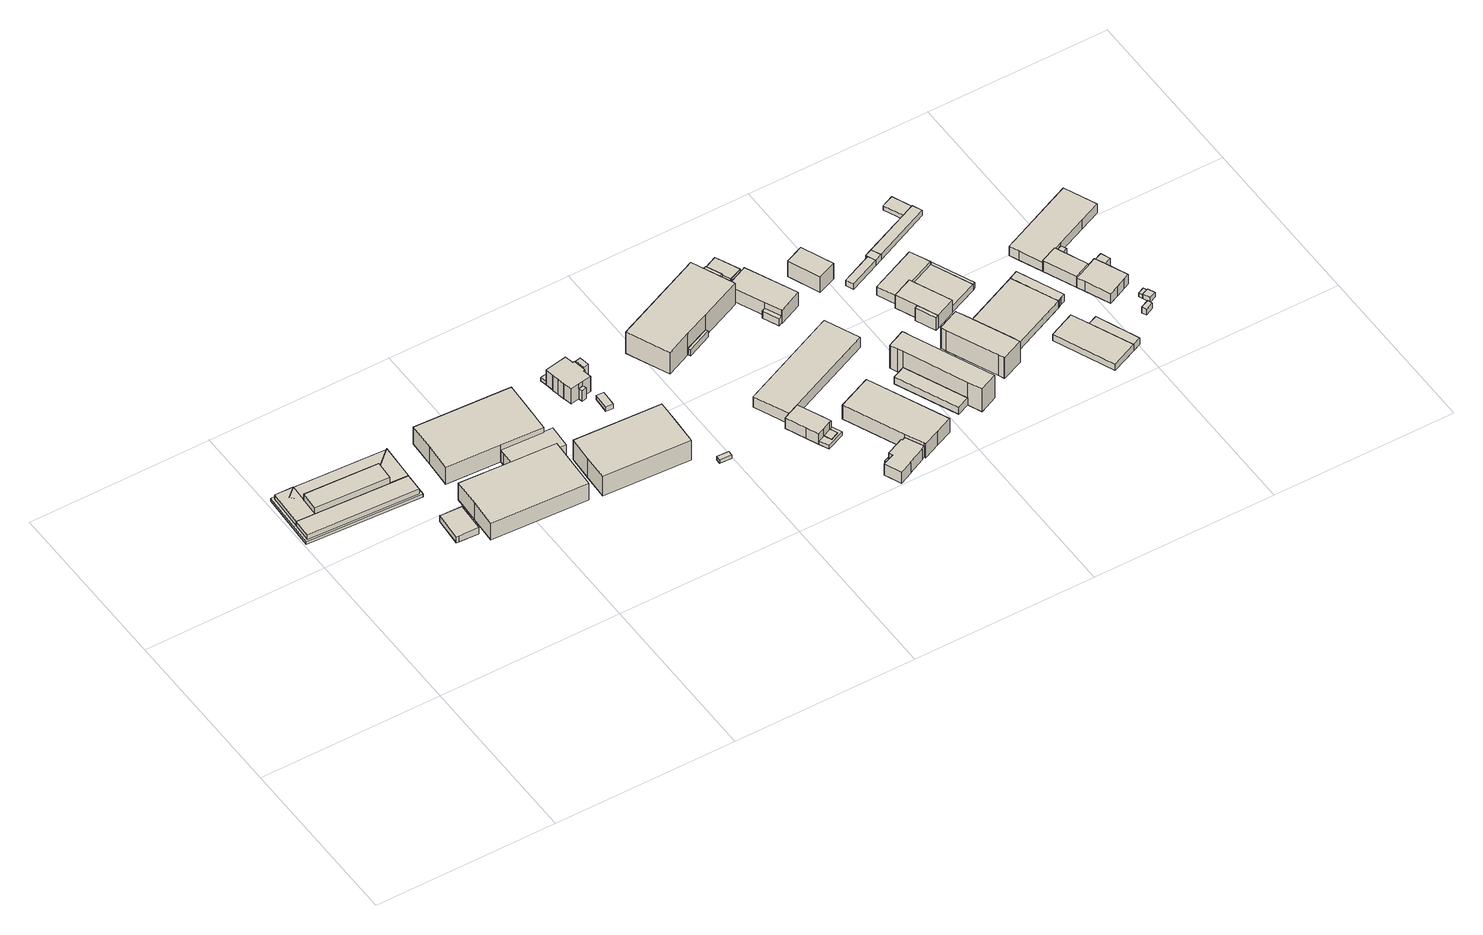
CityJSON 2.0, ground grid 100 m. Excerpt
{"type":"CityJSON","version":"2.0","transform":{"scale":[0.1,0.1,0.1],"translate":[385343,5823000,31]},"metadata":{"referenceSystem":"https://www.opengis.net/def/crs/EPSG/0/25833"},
"CityObjects":{
"building1":{"type":"Building","attributes":{"Gemeindeschluessel":"11000004","function":"31001_2100"},"address":[{"country":"Germany","locality":"Berlin","thoroughfareNumber":"8","thoroughfareName":"Adam-von-Trott-Straße"}],"children":["building1-1","building1-2","building1-3","building1-4","building1-5"]},
"building1-1":{"type":"BuildingPart","attributes":{"BezugspunktDach":"2200","measuredHeight":5.62,"storeysAboveGround":1},"parents":["building1"],"geometry":[{"type":"MultiSurface","lod":"1","boundaries":[[[0,1,2,3]],[[4,5,6,7]],[[4,7,3,2]],[[4,8,9,10,11,12,13]],[[14,15,2,16,17]],[[6,5,1,0]],[[7,6,0,3]],[[17,9,8,14]],[[15,14,8,4]],[[5,13,18,1]],[[17,16,18,12,11,10]]]}]},
"building1-2":{"type":"BuildingPart","attributes":{"BezugspunktDach":"2200","measuredHeight":5.1,"storeysAboveGround":1},"parents":["building1"],"geometry":[{"type":"MultiSurface","lod":"1","boundaries":[[[14,17,19,20,15]],[[21,22,9,8,4]],[[21,4,15,20]],[[22,21,20,19]],[[9,22,19,23,24,11,17]],[[17,11,24,23]],[[8,9,17,14]],[[15,4,8,14]]]}]},
"building1-3":{"type":"BuildingPart","attributes":{"BezugspunktDach":"2200","measuredHeight":5.97,"storeysAboveGround":1},"parents":["building1"],"geometry":[{"type":"MultiSurface","lod":"1","boundaries":[[[25,26,27,28]],[[29,30,5,13]],[[29,13,12,31,27]],[[32,33,29,27,26]],[[5,30,26,25]],[[13,5,25,28]],[[34,28,27,31,12]],[[35,30,29,33,32]]]}]},
"building1-4":{"type":"BuildingPart","attributes":{"BezugspunktDach":"2200","measuredHeight":5.1,"storeysAboveGround":1},"parents":["building1"],"geometry":[{"type":"MultiSurface","lod":"1","boundaries":[[[36,33,32,37,38]],[[22,30,29,39,40]],[[22,40,38,37]],[[30,22,37,32]],[[39,29,31,24]],[[40,39,36,38]],[[32,33,29,30]],[[24,31,33,36,41]]]}]},
"building1-5":{"type":"BuildingPart","attributes":{"BezugspunktDach":"2200","measuredHeight":9.14,"storeysAboveGround":1},"parents":["building1"],"geometry":[{"type":"MultiSurface","lod":"1","boundaries":[[[42,43,44,45]],[[24,31,12,11]],[[23,17,45,44]],[[33,36,44,43]],[[12,28,27,31,43,42]],[[11,12,42,45]],[[24,11,46,17,23]],[[31,24,36,33]],[[31,27,28,12]]]}]},
"building2":{"type":"Building","attributes":{"Gemeindeschluessel":"11000004","BezugspunktDach":"2200","function":"51009_1610","measuredHeight":1.75,"storeysAboveGround":0},"address":[{"country":"Germany","locality":"Berlin"}],"geometry":[{"type":"Solid","lod":"1","boundaries":[[[[47,48,49,50],[51,52,53,54]],[[55,56,57,58],[6,30,21,7]],[[55,58,50,49]],[[56,55,49,48]],[[57,56,48,47]],[[58,57,47,50]],[[6,7,54,53]],[[30,6,53,52]],[[21,30,52,51]],[[7,21,51,54]]]]}]},
"building3":{"type":"Building","attributes":{"Gemeindeschluessel":"11000004","BezugspunktDach":"2200","function":"31001_2463","measuredHeight":3.93,"storeysAboveGround":1},"address":[{"country":"Germany","locality":"Berlin","thoroughfareNumber":"6 (1)","thoroughfareName":"Adam-von-Trott-Straße"}],"geometry":[{"type":"Solid","lod":"1","boundaries":[[[[59,60,61,62,63,64]],[[65,66,67,68,69,70]],[[65,70,64,63]],[[66,65,63,62]],[[67,66,62,61]],[[68,67,61,60]],[[69,68,60,59]],[[70,69,59,64]]]]}]},
"building4":{"type":"Building","attributes":{"Gemeindeschluessel":"11000004","BezugspunktDach":"2200","function":"31001_2100","measuredHeight":12.58,"storeysAboveGround":2},"address":[{"country":"Germany","locality":"Berlin","thoroughfareNumber":"69 (1)","thoroughfareName":"Friedrich-Olbricht-Damm"}],"geometry":[{"type":"Solid","lod":"1","boundaries":[[[[71,72,73,74,75,76,77,78]],[[79,80,81,82,83,84,85,86]],[[79,86,78,77]],[[80,79,77,76]],[[81,80,76,75]],[[82,81,75,74]],[[83,82,74,73]],[[84,83,73,72]],[[85,84,72,71]],[[86,85,71,78]]]]}]},
"building5":{"type":"Building","attributes":{"Gemeindeschluessel":"11000004","BezugspunktDach":"2200","function":"31001_2100","measuredHeight":12.72,"storeysAboveGround":2},"address":[{"country":"Germany","locality":"Berlin","thoroughfareNumber":"69 (2)","thoroughfareName":"Friedrich-Olbricht-Damm"}],"geometry":[{"type":"Solid","lod":"1","boundaries":[[[[87,88,89,90,91,92,93,94]],[[95,96,97,98,99,100,101,102]],[[95,102,94,93]],[[96,95,93,92]],[[97,96,92,91]],[[98,97,91,90]],[[99,98,90,89]],[[100,99,89,88]],[[101,100,88,87]],[[102,101,87,94]]]]}]},
"building6":{"type":"Building","attributes":{"Gemeindeschluessel":"11000004","BezugspunktDach":"2200","function":"31001_2100","measuredHeight":7.96,"storeysAboveGround":2},"address":[{"country":"Germany","locality":"Berlin","thoroughfareNumber":"69","thoroughfareName":"Friedrich-Olbricht-Damm"}],"geometry":[{"type":"Solid","lod":"1","boundaries":[[[[103,104,105,106,107,108,109,110,111,112]],[[113,114,115,116,117,118,119,120,121,122]],[[113,122,112,111]],[[114,113,111,110]],[[115,114,110,109]],[[116,115,109,108]],[[117,116,108,107]],[[118,117,107,106]],[[119,118,106,105]],[[120,119,105,104]],[[121,120,104,103]],[[122,121,103,112]]]]}]},
"building7":{"type":"Building","attributes":{"Gemeindeschluessel":"11000004","BezugspunktDach":"2200","function":"31001_2461","measuredHeight":14.27,"storeysAboveGround":4},"address":[{"country":"Germany","locality":"Berlin","thoroughfareNumber":"67","thoroughfareName":"Friedrich-Olbricht-Damm"}],"geometry":[{"type":"Solid","lod":"1","boundaries":[[[[123,124,125,126,127,128]],[[129,130,131,132,133,134]],[[129,134,128,127]],[[130,129,127,126]],[[131,130,126,125]],[[132,131,125,124]],[[133,132,124,123]],[[134,133,123,128]]]]}]},
"building8":{"type":"Building","attributes":{"Gemeindeschluessel":"11000004","BezugspunktDach":"2200","function":"31001_2463","measuredHeight":2.18,"storeysAboveGround":1},"address":[{"country":"Germany","locality":"Berlin","thoroughfareNumber":"71 (2)","thoroughfareName":"Friedrich-Olbricht-Damm"}],"geometry":[{"type":"Solid","lod":"1","boundaries":[[[[135,136,137,138]],[[139,140,141,142]],[[139,142,138,137]],[[140,139,137,136]],[[141,140,136,135]],[[142,141,135,138]]]]}]},
"building9":{"type":"Building","attributes":{"Gemeindeschluessel":"11000004","function":"31001_1010"},"address":[{"country":"Germany","locality":"Berlin","thoroughfareNumber":"71","thoroughfareName":"Friedrich-Olbricht-Damm"}],"children":["building9-1","building9-2","building9-3"]},
"building9-1":{"type":"BuildingPart","attributes":{"BezugspunktDach":"2200","measuredHeight":11.11,"storeysAboveGround":3},"parents":["building9"],"geometry":[{"type":"MultiSurface","lod":"1","boundaries":[[[143,144,145,146,147,148,149,150,151,152,153,154,155,156,157,158,159,160]],[[161,162,163,164,165,166,167,168,169,170,171,172,173,174,175,176,177,178]],[[161,178,160,159]],[[162,161,159,158]],[[163,162,158,157]],[[164,163,157,156]],[[165,164,156,155]],[[166,165,179,180]],[[167,166,154,153]],[[168,167,153,152]],[[169,168,152,151]],[[170,169,151,150]],[[181,182,150,149]],[[171,170,183,184]],[[172,171,149,148]],[[173,172,148,147]],[[174,173,147,146]],[[175,174,146,145]],[[176,175,145,144]],[[177,176,144,143]],[[178,177,143,160]],[[180,179,155,154]],[[184,183,182,181]]]}]},
"building9-2":{"type":"BuildingPart","attributes":{"BezugspunktDach":"2200","measuredHeight":10.88,"storeysAboveGround":3},"parents":["building9"],"geometry":[{"type":"MultiSurface","lod":"1","boundaries":[[[185,186,187,188]],[[189,190,180,179]],[[189,179,188,187]],[[190,189,187,186]],[[180,190,186,185]],[[155,154,185,188]],[[179,180,154,155]]]}]},
"building9-3":{"type":"BuildingPart","attributes":{"BezugspunktDach":"2200","measuredHeight":6.9,"storeysAboveGround":3},"parents":["building9"],"geometry":[{"type":"Solid","lod":"1","boundaries":[[[[191,192,182,181]],[[183,193,194,184]],[[193,183,182,192]],[[194,193,192,191]],[[184,194,191,181]],[[183,184,181,182]]]]}]},
"building10":{"type":"Building","attributes":{"Gemeindeschluessel":"11000004","BezugspunktDach":"2200","function":"31001_2723","measuredHeight":2.84,"storeysAboveGround":1},"address":[{"country":"Germany","locality":"Berlin","thoroughfareNumber":"71 (1)","thoroughfareName":"Friedrich-Olbricht-Damm"}],"geometry":[{"type":"Solid","lod":"1","boundaries":[[[[195,196,197,198]],[[199,200,201,202]],[[199,202,198,197]],[[200,199,197,196]],[[201,200,196,195]],[[202,201,195,198]]]]}]},
"building11":{"type":"Building","attributes":{"Gemeindeschluessel":"11000004","BezugspunktDach":"2200","function":"31001_2523","measuredHeight":2.31,"storeysAboveGround":1},"address":[{"country":"Germany","locality":"Berlin","thoroughfareNumber":"65 (3)","thoroughfareName":"Friedrich-Olbricht-Damm"}],"geometry":[{"type":"Solid","lod":"1","boundaries":[[[[203,204,205,206]],[[207,208,209,210]],[[207,210,206,205]],[[208,207,205,204]],[[209,208,204,203]],[[210,209,203,206]]]]}]},
"building12":{"type":"Building","attributes":{"Gemeindeschluessel":"11000004","BezugspunktDach":"2200","function":"31001_2020","measuredHeight":6.95,"storeysAboveGround":2},"address":[{"country":"Germany","locality":"Berlin","thoroughfareNumber":"68","thoroughfareName":"Friedrich-Olbricht-Damm"}],"geometry":[{"type":"Solid","lod":"1","boundaries":[[[[211,212,213,214,215,216,217,218,219]],[[220,221,222,223,224,225,226,227,228]],[[220,228,219,218]],[[221,220,218,217]],[[222,221,217,216]],[[223,222,216,215]],[[224,223,215,214]],[[225,224,214,213]],[[226,225,213,212]],[[227,226,212,211]],[[228,227,211,219]]]]}]},
"building13":{"type":"Building","attributes":{"Gemeindeschluessel":"11000004","BezugspunktDach":"2200","function":"51009_1610","measuredHeight":2.33,"storeysAboveGround":0},"address":[{"country":"Germany","locality":"Berlin"}],"geometry":[{"type":"Solid","lod":"1","boundaries":[[[[229,230,231,232,233,234,235,236,237]],[[225,238,239,224,223,240,241,242,226]],[[225,226,237,236]],[[238,225,236,235]],[[239,238,235,234]],[[224,239,234,233]],[[223,224,233,232]],[[240,223,232,231]],[[241,240,231,230]],[[242,241,230,229]],[[226,242,229,237]]]]}]},
"building14":{"type":"Building","attributes":{"Gemeindeschluessel":"11000004","BezugspunktDach":"2200","function":"31001_2523","measuredHeight":2.42,"storeysAboveGround":1},"address":[{"country":"Germany","locality":"Berlin","thoroughfareNumber":"66 (2)","thoroughfareName":"Friedrich-Olbricht-Damm"}],"geometry":[{"type":"Solid","lod":"1","boundaries":[[[[243,244,245,246]],[[224,239,238,225]],[[224,225,246,245]],[[239,224,245,244]],[[238,239,244,243]],[[225,238,243,246]]]]}]},
"building15":{"type":"Building","attributes":{"Gemeindeschluessel":"11000004","BezugspunktDach":"2200","function":"51009_1610","measuredHeight":3.62,"storeysAboveGround":0},"address":[{"country":"Germany","locality":"Berlin"}],"geometry":[{"type":"Solid","lod":"1","boundaries":[[[[247,248,249,250,251,252]],[[253,254,255,256,257,258]],[[253,258,252,251]],[[254,253,251,250]],[[255,254,250,249]],[[256,255,249,248]],[[257,256,248,247]],[[258,257,247,252]]]]}]},
"building16":{"type":"Building","attributes":{"Gemeindeschluessel":"11000004","BezugspunktDach":"2200","function":"51009_1610","measuredHeight":3.94,"storeysAboveGround":0},"address":[{"country":"Germany","locality":"Berlin"}],"geometry":[{"type":"Solid","lod":"1","boundaries":[[[[259,260,261,262]],[[263,264,265,266]],[[263,266,262,261]],[[264,263,261,260]],[[265,264,260,259]],[[266,265,259,262]]]]}]},
"building17":{"type":"Building","attributes":{"Gemeindeschluessel":"11000004","BezugspunktDach":"2200","function":"31001_2020","measuredHeight":7.21,"storeysAboveGround":2},"address":[{"country":"Germany","locality":"Berlin","thoroughfareNumber":"66","thoroughfareName":"Friedrich-Olbricht-Damm"}],"geometry":[{"type":"Solid","lod":"1","boundaries":[[[[267,268,269,270,271,272,273,274,275,276,277,278,279,280]],[[257,256,255,254,281,282,283,284,285,286,287,288,289,290]],[[257,290,280,279]],[[256,257,279,278]],[[255,256,278,277]],[[254,255,277,276]],[[281,254,276,275]],[[282,281,275,274]],[[283,282,274,273]],[[284,283,273,272]],[[285,284,272,271]],[[286,285,271,270]],[[287,286,270,269]],[[288,287,269,268]],[[289,288,268,267]],[[290,289,267,280]]]]}]},
"building18":{"type":"Building","attributes":{"Gemeindeschluessel":"11000004","BezugspunktDach":"2200","function":"31001_2111","measuredHeight":14.16,"storeysAboveGround":3},"address":[{"country":"Germany","locality":"Berlin","thoroughfareNumber":"14 (2)","thoroughfareName":"Stieffring"}],"geometry":[{"type":"Solid","lod":"1","boundaries":[[[[291,292,293,294,295,296,297,298]],[[299,300,301,302,303,304,305,306]],[[299,306,298,297]],[[300,299,297,296]],[[301,300,296,295]],[[302,301,295,294]],[[303,302,294,293]],[[304,303,293,292]],[[305,304,292,291]],[[306,305,291,298]]]]}]},
"building19":{"type":"Building","attributes":{"Gemeindeschluessel":"11000004","BezugspunktDach":"2200","function":"31001_2143","measuredHeight":6.97,"storeysAboveGround":1},"address":[{"country":"Germany","locality":"Berlin","thoroughfareNumber":"9","thoroughfareName":"Stieffring"}],"geometry":[{"type":"Solid","lod":"1","boundaries":[[[[218,217,307,308,309]],[[310,311,221,220,312]],[[310,312,309,308]],[[311,310,308,307]],[[221,311,307,217]],[[220,221,217,218]],[[312,220,218,309]]]]}]},
"building20":{"type":"Building","attributes":{"Gemeindeschluessel":"11000004","BezugspunktDach":"2200","function":"31001_2143","measuredHeight":10.12,"storeysAboveGround":3},"address":[{"country":"Germany","locality":"Berlin","thoroughfareNumber":"66 (1)","thoroughfareName":"Friedrich-Olbricht-Damm"}],"geometry":[{"type":"Solid","lod":"1","boundaries":[[[[313,314,315,316,317,318,319,320]],[[321,322,323,324,325,284,283,326]],[[321,326,320,319]],[[322,321,319,318]],[[323,322,318,317]],[[324,323,317,316]],[[325,324,316,315]],[[284,325,315,314]],[[283,284,314,313]],[[326,283,313,320]]]]}]},
"building21":{"type":"Building","attributes":{"Gemeindeschluessel":"11000004","BezugspunktDach":"2200","function":"51009_1610","measuredHeight":5.1,"storeysAboveGround":0},"address":[{"country":"Germany","locality":"Berlin"}],"geometry":[{"type":"Solid","lod":"1","boundaries":[[[[327,328,329,330]],[[331,332,333,334]],[[331,334,330,329]],[[332,331,329,328]],[[333,332,328,327]],[[334,333,327,330]]]]}]},
"building22":{"type":"Building","attributes":{"Gemeindeschluessel":"11000004","function":"31001_1010"},"address":[{"country":"Germany","locality":"Berlin","thoroughfareNumber":"14","thoroughfareName":"Stieffring"}],"children":["building22-1","building22-2","building22-3"]},
"building22-1":{"type":"BuildingPart","attributes":{"BezugspunktDach":"2200","measuredHeight":7.31,"storeysAboveGround":2},"parents":["building22"],"geometry":[{"type":"MultiSurface","lod":"1","boundaries":[[[335,336,337,338]],[[339,340,341,342]],[[339,342,338,337]],[[340,339,337,336]],[[340,336,343,344]],[[341,335,345,346,347]],[[344,343,335,341,348]],[[342,347,346,345,338]]]}]},
"building22-2":{"type":"BuildingPart","attributes":{"BezugspunktDach":"2200","measuredHeight":7.31,"storeysAboveGround":2},"parents":["building22"],"geometry":[{"type":"Solid","lod":"1","boundaries":[[[[349,350,343,335]],[[344,351,352,341]],[[351,344,343,350]],[[352,351,350,349]],[[341,352,349,335]],[[344,341,335,343]]]]}]},
"building22-3":{"type":"BuildingPart","attributes":{"BezugspunktDach":"2200","measuredHeight":7.98,"storeysAboveGround":2},"parents":["building22"],"geometry":[{"type":"MultiSurface","lod":"1","boundaries":[[[353,354,355,356]],[[342,346,357,358]],[[342,358,356,355]],[[345,338,355,354]],[[357,346,354,353]],[[358,357,353,356]],[[346,342,338,345]]]}]},
"building23":{"type":"Building","attributes":{"Gemeindeschluessel":"11000004","BezugspunktDach":"2200","function":"31001_2020","measuredHeight":8.95,"storeysAboveGround":2},"address":[{"country":"Germany","locality":"Berlin","thoroughfareNumber":"14 (1)","thoroughfareName":"Stieffring"}],"geometry":[{"type":"Solid","lod":"1","boundaries":[[[[359,360,361,362,363,364,365,366,367,368,369,370]],[[371,372,352,351,373,374,375,376,377,378,379,380]],[[371,380,370,369]],[[372,371,369,368]],[[352,372,368,367]],[[351,352,367,366]],[[373,351,366,365]],[[374,373,365,364]],[[375,374,364,363]],[[376,375,363,362]],[[377,376,362,361]],[[378,377,361,360]],[[379,378,360,359]],[[380,379,359,370]]]]}]},
"building24":{"type":"Building","attributes":{"Gemeindeschluessel":"11000004","BezugspunktDach":"2200","function":"51009_1610","measuredHeight":4.57,"storeysAboveGround":0},"address":[{"country":"Germany","locality":"Berlin"}],"geometry":[{"type":"Solid","lod":"1","boundaries":[[[[381,382,383,384]],[[385,386,387,388]],[[385,388,384,383]],[[386,385,383,382]],[[387,386,382,381]],[[388,387,381,384]]]]}]},
"building25":{"type":"Building","attributes":{"Gemeindeschluessel":"11000004","BezugspunktDach":"2200","function":"31001_2111","measuredHeight":15.1,"storeysAboveGround":4},"address":[{"country":"Germany","locality":"Berlin","thoroughfareNumber":"7","thoroughfareName":"Stieffring"}],"geometry":[{"type":"Solid","lod":"1","boundaries":[[[[389,390,391,392,393,394,395,396,397,398]],[[399,400,401,402,403,386,385,404,405,406]],[[399,406,398,397]],[[400,399,397,396]],[[401,400,396,395]],[[402,401,395,394]],[[403,402,394,393]],[[386,403,393,392]],[[385,386,392,391]],[[404,385,391,390]],[[405,404,390,389]],[[406,405,389,398]]]]}]},
"building26":{"type":"Building","attributes":{"Gemeindeschluessel":"11000004","BezugspunktDach":"2200","function":"31001_2120","measuredHeight":10.51,"storeysAboveGround":3},"address":[{"country":"Germany","locality":"Berlin","thoroughfareNumber":"12","thoroughfareName":"Stieffring"}],"geometry":[{"type":"Solid","lod":"1","boundaries":[[[[407,408,409,410]],[[411,412,413,414]],[[411,414,410,409]],[[412,411,409,408]],[[413,412,408,407]],[[414,413,407,410]]]]}]},
"building27":{"type":"Building","attributes":{"Gemeindeschluessel":"11000004","BezugspunktDach":"2200","function":"51009_1610","measuredHeight":8.46,"storeysAboveGround":0},"address":[{"country":"Germany","locality":"Berlin"}],"geometry":[{"type":"Solid","lod":"1","boundaries":[[[[415,416,417,418]],[[419,420,421,422]],[[419,422,418,417]],[[420,419,417,416]],[[421,420,416,415]],[[422,421,415,418]]]]}]},
"building28":{"type":"Building","attributes":{"Gemeindeschluessel":"11000004","BezugspunktDach":"2200","function":"31001_2020","measuredHeight":13.77,"storeysAboveGround":4},"address":[{"country":"Germany","locality":"Berlin","thoroughfareNumber":"8","thoroughfareName":"Stieffring"}],"geometry":[{"type":"Solid","lod":"1","boundaries":[[[[423,424,425,426,427,428,429,430,431,432,433,434]],[[435,436,437,438,439,440,441,442,443,444,445,446]],[[435,446,434,433]],[[436,435,433,432]],[[437,436,432,431]],[[438,437,431,430]],[[439,438,430,429]],[[440,439,429,428]],[[441,440,428,427]],[[442,441,427,426]],[[443,442,426,425]],[[444,443,425,424]],[[445,444,424,423]],[[446,445,423,434]]]]}]},
"building29":{"type":"Building","attributes":{"Gemeindeschluessel":"11000004","BezugspunktDach":"2200","function":"31001_2120","measuredHeight":3.66,"storeysAboveGround":1},"address":[{"country":"Germany","locality":"Berlin","thoroughfareNumber":"12 (1)","thoroughfareName":"Stieffring"}],"geometry":[{"type":"Solid","lod":"1","boundaries":[[[[447,448,449,450]],[[451,452,453,454]],[[451,454,450,449]],[[452,451,449,448]],[[453,452,448,447]],[[454,453,447,450]]]]}]},
"building30":{"type":"Building","attributes":{"Gemeindeschluessel":"11000004","BezugspunktDach":"2200","function":"31001_2020","measuredHeight":8.48,"storeysAboveGround":2},"address":[{"country":"Germany","locality":"Berlin","thoroughfareNumber":"10","thoroughfareName":"Stieffring"}],"geometry":[{"type":"Solid","lod":"1","boundaries":[[[[417,416,455,456,457,458,459]],[[460,461,462,463,464,465,466]],[[460,466,459,458]],[[461,460,458,457]],[[462,461,457,456]],[[463,462,456,455]],[[464,463,455,416]],[[465,464,416,417]],[[466,465,417,459]]]]}]},
"building31":{"type":"Building","attributes":{"Gemeindeschluessel":"11000004","BezugspunktDach":"2200","function":"31001_2100","measuredHeight":5.63,"storeysAboveGround":1},"address":[{"country":"Germany","locality":"Berlin","thoroughfareNumber":"10 (2)","thoroughfareName":"Stieffring"}],"geometry":[{"type":"Solid","lod":"1","boundaries":[[[[467,468,469,470,471]],[[472,473,461,460,474]],[[472,474,471,470]],[[473,472,470,469]],[[461,473,469,468]],[[460,461,468,467]],[[474,460,467,471]]]]}]},
"building32":{"type":"Building","attributes":{"Gemeindeschluessel":"11000004","BezugspunktDach":"2200","function":"31001_2143","measuredHeight":3.6,"storeysAboveGround":1},"address":[{"country":"Germany","locality":"Berlin","thoroughfareNumber":"12 (2)","thoroughfareName":"Stieffring"}],"geometry":[{"type":"Solid","lod":"1","boundaries":[[[[449,448,475,476,477]],[[478,479,452,451,480]],[[478,480,477,476]],[[479,478,476,475]],[[452,479,475,448]],[[451,452,448,449]],[[480,451,449,477]]]]}]},
"building33":{"type":"Building","attributes":{"Gemeindeschluessel":"11000004","BezugspunktDach":"2200","function":"31001_2142","measuredHeight":3.79,"storeysAboveGround":1},"address":[{"country":"Germany","locality":"Berlin","thoroughfareNumber":"10 (1)","thoroughfareName":"Stieffring"}],"geometry":[{"type":"Solid","lod":"1","boundaries":[[[[481,482,483,484]],[[473,485,462,461]],[[473,461,484,483]],[[485,473,483,482]],[[462,485,482,481]],[[461,462,481,484]]]]}]},
"building34":{"type":"Building","attributes":{"Gemeindeschluessel":"11000004","BezugspunktDach":"2200","function":"31001_2100","measuredHeight":4.59,"storeysAboveGround":1},"address":[{"country":"Germany","locality":"Berlin","thoroughfareNumber":"8 (1)","thoroughfareName":"Stieffring"}],"geometry":[{"type":"Solid","lod":"1","boundaries":[[[[486,487,488,489]],[[490,491,492,493]],[[490,493,489,488]],[[491,490,488,487]],[[492,491,487,486]],[[493,492,486,489]]]]}]},
"building35":{"type":"Building","attributes":{"Gemeindeschluessel":"11000004","BezugspunktDach":"2200","function":"51009_1610","measuredHeight":3.77,"storeysAboveGround":0},"address":[{"country":"Germany","locality":"Berlin"}],"geometry":[{"type":"Solid","lod":"1","boundaries":[[[[482,494,495,483]],[[496,497,485,473]],[[496,473,483,495]],[[497,496,495,494]],[[485,497,494,482]],[[473,485,482,483]]]]}]},
"building36":{"type":"Building","attributes":{"Gemeindeschluessel":"11000004","BezugspunktDach":"2200","function":"51009_1610","measuredHeight":3.54,"storeysAboveGround":0},"address":[{"country":"Germany","locality":"Berlin"}],"geometry":[{"type":"Solid","lod":"1","boundaries":[[[[475,498,499,500,476]],[[501,502,503,504,505]],[[501,505,476,500]],[[502,501,500,499]],[[503,502,499,498]],[[504,503,498,475]],[[505,504,475,476]]]]}]},
"building37":{"type":"Building","attributes":{"Gemeindeschluessel":"11000004","BezugspunktDach":"2200","function":"31001_2120","measuredHeight":4.13,"storeysAboveGround":1},"address":[{"country":"Germany","locality":"Berlin","thoroughfareNumber":"6 (1)","thoroughfareName":"Stieffring"}],"geometry":[{"type":"Solid","lod":"1","boundaries":[[[[506,507,508,509,510]],[[511,512,513,514,515]],[[511,515,510,509]],[[512,511,509,508]],[[513,512,508,507]],[[514,513,507,506]],[[515,514,506,510]]]]}]},
"building38":{"type":"Building","attributes":{"Gemeindeschluessel":"11000004","BezugspunktDach":"2200","function":"51009_1610","measuredHeight":2.88,"storeysAboveGround":0},"address":[{"country":"Germany","locality":"Berlin"}],"geometry":[{"type":"Solid","lod":"1","boundaries":[[[[516,517,518,519]],[[520,521,522,523]],[[520,523,519,518]],[[521,520,518,517]],[[522,521,517,516]],[[523,522,516,519]]]]}]},
"building39":{"type":"Building","attributes":{"Gemeindeschluessel":"11000004","BezugspunktDach":"2200","function":"51009_1610","measuredHeight":4.68,"storeysAboveGround":0},"address":[{"country":"Germany","locality":"Berlin"}],"geometry":[{"type":"Solid","lod":"1","boundaries":[[[[524,525,526,527,528,529,530,531]],[[532,533,534,535,536,537,491,490]],[[532,490,531,530]],[[533,532,530,529]],[[534,533,529,528]],[[535,534,528,527]],[[536,535,527,526]],[[537,536,526,525]],[[491,537,525,524]],[[490,491,524,531]]]]}]},
"building40":{"type":"Building","attributes":{"Gemeindeschluessel":"11000004","BezugspunktDach":"2200","function":"51009_1610","measuredHeight":4.11,"storeysAboveGround":0},"address":[{"country":"Germany","locality":"Berlin"}],"geometry":[{"type":"Solid","lod":"1","boundaries":[[[[507,538,539,508]],[[540,541,513,512]],[[540,512,508,539]],[[541,540,539,538]],[[513,541,538,507]],[[512,513,507,508]]]]}]},
"building41":{"type":"Building","attributes":{"Gemeindeschluessel":"11000004","BezugspunktDach":"2200","function":"31001_1010","measuredHeight":7.36,"storeysAboveGround":2},"address":[{"country":"Germany","locality":"Berlin","thoroughfareNumber":"12 (2)","thoroughfareName":"Riedemannweg"}],"geometry":[{"type":"Solid","lod":"1","boundaries":[[[[542,543,544,545,546]],[[547,548,549,550,551]],[[547,551,546,545]],[[548,547,545,544]],[[549,548,544,543]],[[550,549,543,542]],[[551,550,542,546]]]]}]},
"building42":{"type":"Building","attributes":{"Gemeindeschluessel":"11000004","BezugspunktDach":"2200","function":"31001_2310","measuredHeight":6.4,"storeysAboveGround":1},"address":[{"country":"Germany","locality":"Berlin","thoroughfareNumber":"13 (3)","thoroughfareName":"Riedemannweg"}],"geometry":[{"type":"Solid","lod":"1","boundaries":[[[[552,553,554,555,556,557,558,559,560]],[[549,561,562,563,564,565,566,567,550]],[[549,550,560,559]],[[561,549,559,558]],[[562,561,558,557]],[[563,562,557,556]],[[564,563,556,555]],[[565,564,555,554]],[[566,565,554,553]],[[567,566,553,552]],[[550,567,552,560]]]]}]},
"building43":{"type":"Building","attributes":{"Gemeindeschluessel":"11000004","BezugspunktDach":"2200","function":"31001_2463","measuredHeight":3.83,"storeysAboveGround":1},"address":[{"country":"Germany","locality":"Berlin","thoroughfareNumber":"15 (2)","thoroughfareName":"Riedemannweg"}],"geometry":[{"type":"Solid","lod":"1","boundaries":[[[[568,569,570,571]],[[572,573,574,575]],[[572,575,571,570]],[[573,572,570,569]],[[574,573,569,568]],[[575,574,568,571]]]]}]},
"building44":{"type":"Building","attributes":{"Gemeindeschluessel":"11000004","BezugspunktDach":"2200","function":"31001_2724","measuredHeight":3.68,"storeysAboveGround":1},"address":[{"country":"Germany","locality":"Berlin","thoroughfareNumber":"12 (5)","thoroughfareName":"Riedemannweg"}],"geometry":[{"type":"Solid","lod":"1","boundaries":[[[[576,577,578,579,580,581]],[[582,583,584,585,586,587]],[[582,587,581,580]],[[583,582,580,579]],[[584,583,579,578]],[[585,584,578,577]],[[586,585,577,576]],[[587,586,576,581]]]]}]},
"building45":{"type":"Building","attributes":{"Gemeindeschluessel":"11000004","BezugspunktDach":"2200","function":"51009_1610","measuredHeight":2.3,"storeysAboveGround":0},"address":[{"country":"Germany","locality":"Berlin"}],"geometry":[{"type":"Solid","lod":"1","boundaries":[[[[588,589,590,591]],[[592,593,594,595]],[[592,595,591,590]],[[593,592,590,589]],[[594,593,589,588]],[[595,594,588,591]]]]}]},
"building46":{"type":"Building","attributes":{"Gemeindeschluessel":"11000004","BezugspunktDach":"2200","function":"31001_2143","measuredHeight":3.58,"storeysAboveGround":1},"address":[{"country":"Germany","locality":"Berlin","thoroughfareNumber":"13 (4)","thoroughfareName":"Riedemannweg"}],"geometry":[{"type":"Solid","lod":"1","boundaries":[[[[596,597,598,599]],[[593,600,601,594]],[[593,594,599,598]],[[600,593,598,597]],[[601,600,597,596]],[[594,601,596,599]]]]}]},
"building47":{"type":"Building","attributes":{"Gemeindeschluessel":"11000004","BezugspunktDach":"2200","function":"31001_2143","measuredHeight":4.75,"storeysAboveGround":1},"address":[{"country":"Germany","locality":"Berlin","thoroughfareNumber":"13 (2)","thoroughfareName":"Riedemannweg"}],"geometry":[{"type":"Solid","lod":"1","boundaries":[[[[602,603,604,605]],[[606,607,608,609]],[[606,609,605,604]],[[607,606,604,603]],[[608,607,603,602]],[[609,608,602,605]]]]}]},
"building48":{"type":"Building","attributes":{"Gemeindeschluessel":"11000004","BezugspunktDach":"2200","function":"31001_2143","measuredHeight":6.09,"storeysAboveGround":2},"address":[{"country":"Germany","locality":"Berlin","thoroughfareNumber":"11","thoroughfareName":"Riedemannweg"}],"geometry":[{"type":"Solid","lod":"1","boundaries":[[[[610,611,612,613,614,615,616,617]],[[618,619,620,621,547,551,622,623]],[[618,623,617,616]],[[619,618,616,615]],[[620,619,615,614]],[[621,620,614,613]],[[547,621,613,612]],[[551,547,612,611]],[[622,551,611,610]],[[623,622,610,617]]]]}]}
},
"vertices":[
[627,1155,61],[632,1255,61],[28,1286,61],[23,1185,61],[28,1286,14],[632,1255,14],[627,1155,14],[23,1185,14],[78,1283,14],[128,1281,14],[128,1281,48],[128,1281,15],[532,1260,15],[532,1260,14],[78,1283,60],[28,1286,60],[128,1281,61],[128,1281,60],[532,1260,61],
[139,1485,60],[38,1490,60],[38,1490,14],[139,1485,14],[133,1385,60],[133,1385,15],
[632,1255,63],[642,1459,63],[538,1365,63],[532,1260,63],[538,1365,14],[642,1459,14],[538,1365,15],[642,1459,59],[538,1365,59],[532,1260,21],[642,1459,38],
[133,1385,59],[139,1485,59],[86,1438,59],[133,1385,14],[86,1438,14],[133,1385,58],
[532,1260,101],[538,1365,101],[133,1385,101],[128,1281,101],[128,1281,45],
[640,1141,32],[657,1472,32],[25,1504,32],[9,1172,32],[38,1490,32],[642,1459,32],[627,1155,32],[23,1185,32],[25,1504,14],[657,1472,14],[640,1141,14],[9,1172,14],
[623,803,52],[730,797,52],[738,957,52],[631,962,52],[618,963,52],[609,804,52],[618,963,12],[631,962,12],[738,957,12],[730,797,12],[623,803,12],[609,804,12],
[1283,706,123],[1290,858,123],[1298,1006,123],[1298,1009,123],[1067,1021,123],[770,1037,123],[762,885,123],[754,733,123],[762,885,12],[770,1037,12],[1067,1021,12],[1298,1009,12],[1298,1006,12],[1290,858,12],[1283,706,12],[754,733,12],
[1073,1142,123],[1304,1131,123],[1305,1134,123],[1312,1282,123],[1320,1434,123],[792,1461,123],[784,1309,123],[776,1157,123],[784,1309,10],[792,1461,10],[1320,1434,10],[1312,1282,10],[1305,1134,10],[1304,1131,10],[1073,1142,10],[776,1157,10],
[1298,1009,90],[1298,1006,90],[1349,1003,90],[1356,1132,90],[1305,1134,90],[1304,1131,90],[1073,1142,90],[1073,1141,90],[1072,1114,90],[1067,1021,90],[1072,1114,11],[1073,1141,11],[1073,1142,11],[1304,1131,11],[1305,1134,11],[1356,1132,11],[1349,1003,11],[1298,1006,11],[1298,1009,11],[1067,1021,11],
[1830,670,140],[1837,808,140],[1844,946,140],[1366,970,140],[1359,832,140],[1352,694,140],[1359,832,10],[1366,970,10],[1844,946,10],[1837,808,10],[1830,670,10],[1352,694,10],
[1524,1451,34],[1642,1472,34],[1635,1508,34],[1517,1488,34],[1635,1508,12],[1642,1472,12],[1524,1451,12],[1517,1488,12],
[1533,1402,113],[1530,1402,113],[1536,1366,113],[1543,1329,113],[1545,1330,113],[1554,1281,113],[1602,1289,113],[1628,1294,113],[1675,1302,113],[1667,1351,113],[1676,1353,113],[1675,1362,113],[1666,1416,113],[1664,1425,113],[1655,1423,113],[1645,1473,113],[1642,1472,113],[1524,1451,113],[1642,1472,13],[1645,1473,13],[1655,1423,13],[1664,1425,13],[1666,1416,13],[1675,1362,13],[1676,1353,13],[1667,1351,13],[1675,1302,13],[1628,1294,13],[1602,1289,13],[1554,1281,13],[1545,1330,13],[1543,1329,13],[1536,1366,13],[1530,1402,13],[1533,1402,13],[1524,1451,13],[1666,1416,14],[1675,1362,14],[1602,1289,84],[1628,1294,84],[1628,1294,15],[1602,1289,15],
[1675,1362,123],[1704,1367,123],[1695,1421,123],[1666,1416,123],[1695,1421,14],[1704,1367,14],
[1606,1267,84],[1632,1272,84],[1632,1272,15],[1606,1267,15],
[1704,1151,42],[1709,1240,42],[1669,1242,42],[1665,1153,42],[1669,1242,13],[1709,1240,13],[1704,1151,13],[1665,1153,13],
[1993,575,35],[1995,601,35],[1930,605,35],[1928,578,35],[1930,605,12],[1995,601,12],[1993,575,12],[1928,578,12],
[2358,498,81],[2387,432,81],[2424,448,81],[2472,470,81],[2482,474,81],[2465,514,81],[2406,648,81],[2342,620,81],[2311,606,81],[2342,620,12],[2406,648,12],[2465,514,12],[2482,474,12],[2472,470,12],[2424,448,12],[2387,432,12],[2358,498,12],[2311,606,12],
[2411,379,35],[2512,423,35],[2488,477,35],[2482,474,35],[2472,470,35],[2490,428,35],[2442,406,35],[2424,448,35],[2387,432,35],[2442,406,12],[2490,428,12],[2488,477,12],[2512,423,12],[2411,379,12],
[2442,406,36],[2490,428,36],[2472,470,36],[2424,448,36],
[2581,117,48],[2602,126,48],[2593,147,48],[2605,153,48],[2602,158,48],[2569,144,48],[2602,158,12],[2605,153,12],[2593,147,12],[2602,126,12],[2581,117,12],[2569,144,12],
[2195,1243,55],[2332,1303,55],[2326,1317,55],[2189,1258,55],[2326,1317,16],[2332,1303,16],[2195,1243,16],[2189,1258,16],
[2574,6,84],[2645,37,84],[2643,41,84],[2739,83,84],[2737,86,84],[2758,95,84],[2711,192,84],[2694,184,84],[2691,191,84],[2605,153,84],[2593,147,84],[2602,126,84],[2581,117,84],[2535,97,84],[2691,191,12],[2694,184,12],[2711,192,12],[2758,95,12],[2737,86,12],[2739,83,12],[2643,41,12],[2645,37,12],[2574,6,12],[2535,97,12],
[2050,1197,154],[2189,1258,154],[2326,1317,154],[2554,1417,154],[2549,1430,154],[2539,1452,154],[2454,1646,154],[1950,1424,154],[2454,1646,13],[2539,1452,13],[2549,1430,13],[2554,1417,13],[2326,1317,13],[2189,1258,13],[2050,1197,13],[1950,1424,13],
[2894,863,81],[2812,1049,81],[2260,805,81],[2812,1049,12],[2894,863,12],[2260,805,12],
[2711,192,104],[2758,95,104],[2761,87,104],[2853,127,104],[2944,167,104],[2756,595,104],[2663,554,104],[2570,513,104],[2663,554,12],[2756,595,12],[2944,167,12],[2853,127,12],[2761,87,12],[2570,513,12],
[2650,1186,63],[2670,1195,63],[2631,1280,63],[2612,1271,63],[2631,1280,15],[2670,1195,15],[2650,1186,15],[2612,1271,15],
[2588,1507,87],[2660,1540,87],[2602,1668,87],[2530,1635,87],[2602,1668,14],[2660,1540,14],[2588,1507,14],[2530,1635,14],[2652,1536,87],[2652,1536,14],[2568,1551,87],[2568,1551,14],[2566,1555,14],[2606,1515,14],
[2596,1489,87],[2660,1518,87],[2660,1518,14],[2596,1489,14],
[2534,1535,94],[2568,1551,94],[2530,1635,94],[2496,1620,94],[2534,1535,14],[2496,1620,14],
[2549,1430,103],[2560,1435,103],[2631,1280,103],[2670,1195,103],[2671,1192,103],[2798,1250,103],[2673,1524,103],[2660,1518,103],[2596,1489,103],[2546,1466,103],[2550,1456,103],[2539,1452,103],[2550,1456,14],[2546,1466,14],[2673,1524,14],[2798,1250,14],[2671,1192,14],[2670,1195,14],[2631,1280,14],[2560,1435,14],[2549,1430,14],[2539,1452,14],
[3044,242,60],[3112,271,60],[2966,604,60],[2898,574,60],[2966,604,15],[3112,271,15],[3044,242,15],[2898,574,15],
[2938,668,166],[2953,632,166],[2966,604,166],[3112,271,166],[3144,197,166],[3244,241,166],[3053,676,166],[3038,712,166],[3035,717,166],[2935,673,166],[3035,717,15],[3038,712,15],[3053,676,15],[3244,241,15],[3144,197,15],[2953,632,15],[2938,668,15],[2935,673,15],
[2930,1265,122],[3030,1306,122],[2958,1477,122],[2859,1436,122],[2958,1477,17],[3030,1306,17],[2930,1265,17],[2859,1436,17],
[3250,760,103],[3267,768,103],[3220,875,103],[3202,868,103],[3220,875,19],[3267,768,19],[3250,760,19],[3202,868,19],
[3208,648,155],[3219,622,155],[3337,353,155],[3350,324,155],[3351,321,155],[3469,373,155],[3468,376,155],[3451,415,155],[3341,662,155],[3324,699,155],[3322,704,155],[3206,652,155],[3322,704,17],[3324,699,17],[3341,662,17],[3451,415,17],[3468,376,17],[3469,373,17],[3351,321,17],[3350,324,17],[3337,353,17],[3219,622,17],[3208,648,17],[3206,652,17],
[3073,1197,53],[3244,1273,53],[3226,1314,53],[3054,1239,53],[3226,1314,17],[3244,1273,17],[3073,1197,17],[3054,1239,17],
[3377,816,103],[3376,819,103],[3279,1038,103],[3190,999,103],[3169,990,103],[3190,999,18],[3279,1038,18],[3376,819,18],[3377,816,18],[3267,768,18],[3220,875,18],[3169,990,18],
[3190,999,74],[3279,1038,74],[3444,1110,74],[3396,1218,74],[3142,1107,74],[3396,1218,18],[3444,1110,18],[3142,1107,18],
[3285,1291,53],[3262,1343,53],[3221,1325,53],[3262,1343,17],[3285,1291,17],[3221,1325,17],
[3376,819,56],[3540,890,56],[3444,1110,56],[3279,1038,56],[3540,890,18],
[3451,415,65],[3813,576,65],[3704,823,65],[3341,662,65],[3704,823,19],[3813,576,19],[3451,415,19],[3341,662,19],
[3554,897,56],[3458,1117,56],[3458,1117,18],[3554,897,18],
[3605,1432,53],[3582,1484,53],[3516,1455,53],[3516,1455,18],[3582,1484,18],[3605,1432,18],[3285,1291,18],[3262,1343,18],
[3813,86,59],[3957,149,59],[3857,378,59],[3816,473,59],[3673,410,59],[3816,473,18],[3857,378,18],[3957,149,18],[3813,86,18],[3673,410,18],
[3516,1455,48],[3582,1484,48],[3536,1590,48],[3469,1561,48],[3536,1590,20],[3582,1484,20],[3516,1455,20],[3469,1561,20],
[3813,576,66],[3823,581,66],[3836,587,66],[3859,597,66],[3751,844,66],[3727,834,66],[3714,828,66],[3704,823,66],[3714,828,19],[3727,834,19],[3751,844,19],[3859,597,19],[3836,587,19],[3823,581,19],
[4004,169,59],[3908,400,59],[3908,400,18],[4004,169,18],
[3954,638,99],[4044,678,99],[3978,827,99],[3968,852,99],[3878,812,99],[3968,852,25],[3978,827,25],[4044,678,25],[3954,638,25],[3878,812,25],
[3974,595,89],[4031,464,89],[4084,487,89],[4138,511,89],[4169,525,89],[4114,650,89],[4092,699,89],[4044,678,89],[3954,638,89],[4092,699,25],[4114,650,25],[4169,525,25],[4138,511,25],[4084,487,25],[4031,464,25],[3974,595,25],
[4129,306,66],[4175,326,66],[4164,351,66],[4118,330,66],[4164,351,28],[4175,326,28],[4129,306,28],[4118,330,28],
[3978,827,66],[3994,834,66],[4006,832,66],[4032,844,66],[4018,874,66],[3968,852,66],[4018,874,30],[4032,844,30],[4006,832,30],[3994,834,30],[3978,827,30],[3968,852,30],
[4173,407,50],[4210,422,50],[4201,445,50],[4164,429,50],[4201,445,27],[4210,422,27],[4173,407,27],[4164,429,27],
[4190,368,58],[4227,384,58],[4210,422,58],[4173,407,58],[4227,384,27],[4190,368,27],
[4114,650,77],[4163,671,77],[4141,721,77],[4092,699,77],[4141,721,29],[4163,671,29],[4114,650,29],[4092,699,29],
[3825,933,86],[3878,812,86],[3968,852,86],[4018,874,86],[4183,947,86],[4299,998,86],[4223,1172,86],[3801,986,86],[4223,1172,25],[4299,998,25],[4183,947,25],[4018,874,25],[3825,933,25],[3801,986,25]
]}
